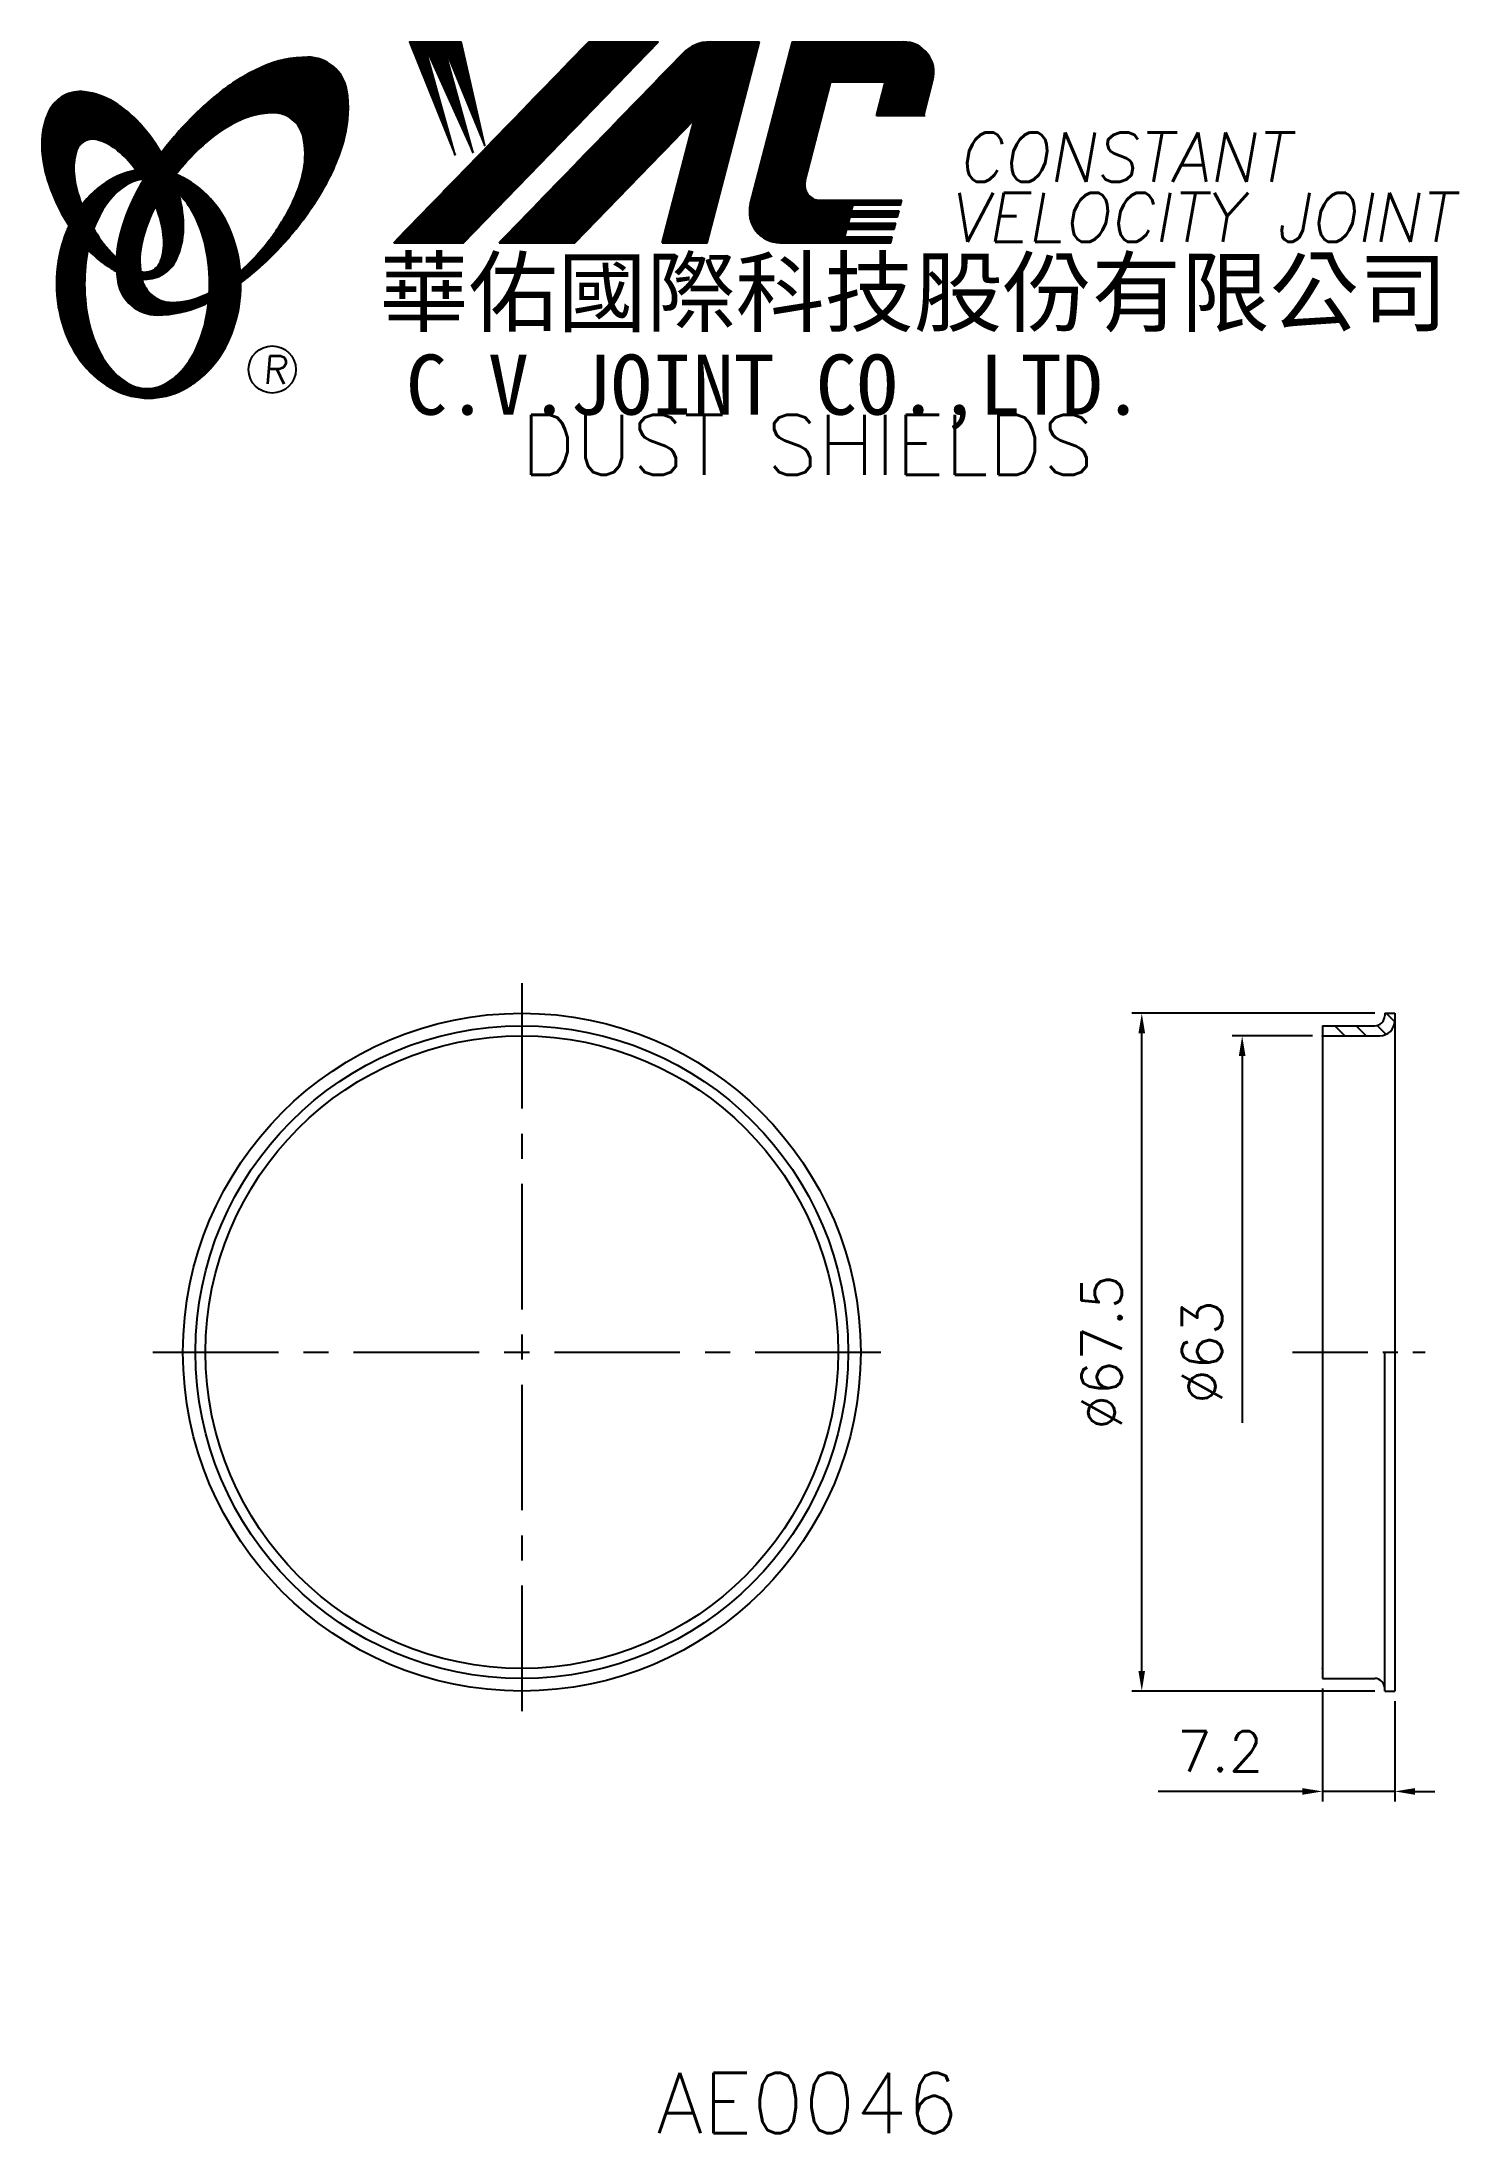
# Model space of a CAD drawing. Extents: x 89 to 230, y -2 to 206.
import ezdxf
from ezdxf.enums import TextEntityAlignment as Align

# ---------------------------------------------------------------- set-up
doc = ezdxf.new("R2010")
doc.units = 0
doc.header["$LTSCALE"] = 10
doc.header["$MEASUREMENT"] = 0
doc.linetypes.add('CENTER', pattern=[2, 1.25, -0.25, 0.25, -0.25])
doc.layers.get('0').update_dxf_attribs({"linetype": 'CONTINUOUS'})
doc.layers.get('DEFPOINTS').update_dxf_attribs({"linetype": 'CONTINUOUS'})
doc.layers.add('4', color=4, linetype='CONTINUOUS')
doc.styles.add('CHINA', font='KAIU.TTF')
doc.styles.add('ITALICC', font='simplex.shx')
doc.dimstyles.new('STANDARD$0', dxfattribs={"dimtxt": 4, "dimasz": 2, "dimexe": 1, "dimexo": 1, "dimgap": 2, "dimtad": 1, "dimdec": 4, "dimzin": 10, "dimtxsty": 'ITALICC', "dimcen": 2, "dimclrd": 5, "dimclre": 5, "dimclrt": 18, "dimaunit": 1, "dimazin": 3, "dimtp": 0.1, "dimtfac": 0.7, "dimtdec": 4, "dimtmove": 0, "dimatfit": 3, "dimtolj": 1, "dimtzin": 10})
pattern_1 = [(45, (-9.95653, -1.155877), (-0.00883883476, 0.00883883476), [])]
pattern_2 = [(45, (158.634016, -37.460286), (-0.00727476112, 0.00727476112), [])]

# ---------------------------------------------------------------- blocks, each defined once
blk = doc.blocks.new('*D14')
at = {"color": 5, "linetype": 'BYBLOCK'}
for p, q in [((216.63, 42.28), (216.63, 31.03)), ((223.83, 41.03), (223.83, 31.03)), ((214.63, 32.03), (200.25, 32.03)), ((223.83, 32.03), (216.63, 32.03)), ((225.83, 32.03), (227.83, 32.03))]:
    blk.add_line(p, q, dxfattribs=at)
for points in [[(214.63, 32.36), (214.63, 31.7), (216.63, 32.03)], [(225.83, 32.36), (225.83, 31.7), (223.83, 32.03)]]:
    blk.add_solid(points, dxfattribs=at)
at = {"layer": 'DEFPOINTS', "color": 0, "linetype": 'BYBLOCK'}
for p in [(216.63, 43.28), (223.83, 42.03), (216.63, 32.03)]:
    blk.add_point(p, dxfattribs=at)
at = {"color": 18, "linetype": 'BYBLOCK', "insert": (206.44, 36.03), "char_height": 4, "attachment_point": 5, "style": 'ITALICC'}
blk.add_mtext('\\A1;7.2', dxfattribs=at)
blk = doc.blocks.new('*D15')
at = {"color": 5, "linetype": 'BYBLOCK'}
for p, q in [((215.63, 107.28), (207.63, 107.28)), ((208.63, 105.28), (208.63, 68.73))]:
    blk.add_line(p, q, dxfattribs=at)
blk.add_solid([(208.3, 105.28), (208.96, 105.28), (208.63, 107.28)], dxfattribs=at)
at = {"layer": 'DEFPOINTS', "color": 0, "linetype": 'BYBLOCK'}
for p in [(208.63, 107.28), (216.63, 107.28), (216.63, 44.28)]:
    blk.add_point(p, dxfattribs=at)
at = {"color": 18, "linetype": 'BYBLOCK', "insert": (204.63, 75.78), "char_height": 4, "attachment_point": 5, "rotation": 90, "style": 'ITALICC'}
blk.add_mtext('\\A1;∅63', dxfattribs=at)
blk = doc.blocks.new('*D16')
at = {"color": 5, "linetype": 'BYBLOCK'}
for p, q in [((221.83, 109.53), (197.63, 109.53)), ((198.63, 44.03), (198.63, 107.53)), ((221.83, 42.03), (197.63, 42.03))]:
    blk.add_line(p, q, dxfattribs=at)
for points in [[(198.3, 107.53), (198.96, 107.53), (198.63, 109.53)], [(198.3, 44.03), (198.96, 44.03), (198.63, 42.03)]]:
    blk.add_solid(points, dxfattribs=at)
at = {"layer": 'DEFPOINTS', "color": 0, "linetype": 'BYBLOCK'}
for p in [(198.63, 109.53), (222.83, 109.53), (222.83, 42.03)]:
    blk.add_point(p, dxfattribs=at)
at = {"color": 18, "linetype": 'BYBLOCK', "insert": (194.63, 75.78), "char_height": 4, "attachment_point": 5, "rotation": 90, "style": 'ITALICC'}
blk.add_mtext('\\A1;∅67.5', dxfattribs=at)

msp = doc.modelspace()

# ---------------------------------------------------------------- hatches: boundary and pattern name
at = {"layer": '4', "linetype": 'CONTINUOUS'}
h = msp.add_hatch(dxfattribs=at)
h.set_pattern_fill('ANSI31', color=5, scale=0.1, style=0)
h.set_pattern_definition(pattern_1)
h.paths.add_polyline_path([(150.50218, 206.27511), (143.54487, 206.27511), (124.12826, 186.27135), (131.08557, 186.27135)])
h.paths.add_polyline_path([(154.04907, 198.50954), (150.86869, 186.27135), (155.34968, 186.27135), (160.54811, 206.27511), (155.65139, 206.27511, 0.202785967), (152.91731, 205.11869), (134.62318, 186.27135), (142.17009, 186.27135)])
h.paths.add_polyline_path([(167.67617, 202.27669), (173.06989, 202.27669), (172.20087, 198.93267), (176.91769, 198.93267), (177.83441, 202.46024, 0.490800957), (174.88421, 206.27511), (163.8499, 206.27511), (159.64284, 190.08622, 0.490800957), (162.59304, 186.27135), (173.62736, 186.27135), (173.7818, 186.86566), (169.06498, 186.86566), (169.25835, 187.60974), (173.97517, 187.60974), (174.13373, 188.21988), (169.41691, 188.21988), (169.57815, 188.84035), (174.29497, 188.84035), (174.45115, 189.44134), (169.73433, 189.44134), (169.89114, 190.04472), (174.60796, 190.04472), (174.72469, 190.49391), (166.58494, 190.49391, -0.490800957), (165.10984, 192.40135)])
h = msp.add_hatch(dxfattribs=at)
h.set_pattern_fill('ANSI31', color=1, scale=0.1, style=0)
h.set_pattern_definition(pattern_1)
h.paths.add_polyline_path([(130.86024, 206.27511), (125.68291, 206.27511), (130.25367, 194.97137), (127.18774, 205.92935), (132.02248, 195.20703), (129.07447, 205.92935), (133.20169, 195.91399)])
h = msp.add_hatch(dxfattribs=at)
h.set_pattern_fill('ANSI31', color=5, scale=0.082305, style=0)
h.set_pattern_definition([(45, (-9.95653, -1.155877), (-0.00727476112, 0.00727476112), [])])
h.paths.add_polyline_path([(112.07894, 199.21263, -0.172879177), (114.02042, 198.55406, -0.172879177), (115.10771, 196.81601, -0.104527385), (115.13549, 193.48782, -0.065680101), (113.96595, 190.08586, -0.051823203), (111.52554, 186.24347, -0.044272532), (108.85057, 183.41714, -0.020203161), (108.90415, 182.27922, 0.006517006), (109.3087, 182.5913, 0.049863361), (113.86213, 187.00436, 0.049863361), (117.45176, 192.23152, 0.063682799), (119.27281, 196.85887, 0.103597411), (119.46211, 201.44284, 0.177892575), (118.1135, 203.81312, 0.177892575), (115.55111, 204.74645, 0.103597411), (111.06331, 203.7934, 0.063682799), (106.80556, 201.22433, 0.049863361), (102.25214, 196.81126, 0.016070017), (100.98144, 195.20495, -0.007061632), (101.22872, 194.76792, -0.031648676), (102.18131, 192.73134, -0.008069351), (102.61322, 193.29566, -0.051823203), (105.79159, 196.55411, -0.065680101), (108.83352, 198.47446, -0.104527385)])
h.paths.add_polyline_path([(99.00327, 186.05131, -0.065680101), (100.1728, 189.45327, -0.006063428), (100.41674, 189.92828, 0.027613469), (99.68991, 191.51635, 0.017011252), (99.15649, 192.45133, 0.007829282), (98.6625, 191.5841, 0.063682799), (96.84146, 186.95675, 0.103597411), (96.65216, 182.37278, 0.177892575), (98.00077, 180.0025, 0.177892575), (100.56316, 179.06918, 0.103597411), (105.05096, 180.02222, 0.008811776), (105.67793, 180.3123, 0.013922709), (105.75525, 181.28211, -0.009086703), (105.30524, 181.06466, -0.104527385), (102.05982, 180.3265, -0.172879177), (100.11834, 180.98507, -0.172879177), (99.03105, 182.72312, -0.104527385)])
h = msp.add_hatch(dxfattribs=at)
h.set_pattern_fill('ANSI31', color=3, scale=0.082305, style=0)
h.set_pattern_definition(pattern_2)
h.paths.add_polyline_path([(96.28244, 200.26346, 0.106488277), (93.34056, 201.30204, 0.158297415), (91.25036, 200.90699, 0.158297415), (89.79103, 199.3593, 0.106488277), (89.08021, 196.32154, 0.071723199), (89.49826, 193.00858, 0.058080454), (91.04324, 189.19319, 0.058080454), (93.42429, 185.8354, 0.071723199), (95.98953, 183.69765, 0.020895977), (96.52972, 183.39566, -0.030777155), (96.51381, 184.77188, -0.042059526), (95.41745, 185.93464, -0.04691039), (93.79829, 188.41579, -0.04691039), (92.67001, 191.15527, -0.060581117), (92.26791, 193.41734, -0.10187153), (92.57953, 195.50554, -0.185892489), (93.35962, 196.39719, -0.185892489), (94.53626, 196.53531, -0.10187153), (96.43391, 195.60977, -0.060581117), (98.07074, 193.9975, -0.04691039), (99.68991, 191.51635, -0.04691039), (100.81819, 188.77686, -0.060581117), (101.22029, 186.5148, -0.10187153), (100.90867, 184.4266, -0.185892489), (100.12858, 183.53495, -0.185892489), (98.95194, 183.39683, -0.002013383), (98.91114, 183.40746, 0.021593804), (99.03105, 182.72312, 0.006477741), (99.04905, 182.64608, 0.14950097), (101.02161, 183.05412, 0.158297415), (102.48094, 184.60181, 0.106488277), (103.19175, 187.63958, 0.071723199), (102.77371, 190.95253, 0.058080454), (101.22872, 194.76792, 0.058080454), (98.84768, 198.12571, 0.071723199)])
h = msp.add_hatch(dxfattribs=at)
h.set_pattern_fill('ANSI31', color=1, scale=0.082305, style=0)
h.set_pattern_definition(pattern_2)
h.paths.add_polyline_path([(97.37606, 191.94001, -0.120168026), (99.06785, 192.5934, 0.016865385), (98.46809, 193.47614, 0.076648372), (96.31187, 192.75723, 0.104809576), (93.22741, 190.24413, 0.005838257), (93.06047, 190.03192, 0.028089978), (93.79829, 188.41579, 0.014237292), (94.24042, 187.63074, -0.045767751), (95.1656, 189.56759, -0.106890197)])
h.paths.add_polyline_path([(93.34469, 182.1854, -0.048711043), (93.6748, 185.56573, -0.007865741), (93.42429, 185.8354, -0.037695478), (91.78842, 187.95416, 0.03042545), (91.26309, 186.65019, 0.080710289), (90.53765, 182.1854, 0.080710289), (91.26309, 177.7206, 0.089265679), (93.22741, 174.12666, 0.104809576), (96.31187, 171.61356, 0.11926607), (99.72106, 170.78863, 0.11926607), (103.13025, 171.61356, 0.104809576), (106.21471, 174.12666, 0.089265679), (108.17903, 177.7206, 0.080710289), (108.90446, 182.1854, 0.080710289), (108.17903, 186.65019, 0.089265679), (106.21471, 190.24413, 0.104809576), (103.13025, 192.75723, 0.025513357), (102.43702, 193.06998, 0.004818181), (102.18131, 192.73134, -0.023722145), (102.72253, 191.1346, -0.065307489), (103.95771, 189.56759, -0.073950765), (105.27016, 186.36986, -0.060532391), (105.77861, 182.1854, -0.060532391), (105.27016, 178.00093, -0.073950765), (103.95771, 174.8032, -0.106890197), (101.74725, 172.43078, -0.153118262), (99.56165, 171.7454, -0.153118262), (97.37606, 172.43078, -0.106890197), (95.1656, 174.8032, -0.073950765), (93.85315, 178.00093, -0.060532391)])
h = msp.add_hatch(dxfattribs=at)
h.set_pattern_fill('ANSI31', color=5, scale=12, angle=90, style=0)
h.set_pattern_definition([(135, (7.006, -3.315), (-1.06066, -1.06066), [])])
h.paths.add_polyline_path([(222.33057, 107.28101, 0.414213562), (223.83057, 108.78101), (223.83057, 109.53101), (222.83057, 109.53101), (222.83057, 109.28101, -0.414213562), (221.83057, 108.28101), (216.63057, 108.28101), (216.63057, 107.28101)])

# ---------------------------------------------------------------- linework, layer by layer
at = {"layer": '4', "color": 5, "linetype": 'CONTINUOUS'}
for p, q in [((124.12826, 186.27135), (143.54487, 206.27511)), ((131.08557, 186.27135), (150.50218, 206.27511)), ((143.54487, 206.27511), (150.50218, 206.27511)), ((155.34968, 186.27135), (160.54811, 206.27511)), ((155.65139, 206.27511), (160.54811, 206.27511)), ((159.64284, 190.08622), (163.8499, 206.27511)), ((163.8499, 206.27511), (174.88421, 206.27511)), ((134.62318, 186.27135), (152.91731, 205.11869)), ((165.10984, 192.40135), (167.67617, 202.27669)), ((167.67617, 202.27669), (173.06989, 202.27669)), ((172.20087, 198.93267), (173.06989, 202.27669)), ((176.91769, 198.93267), (177.83441, 202.46024)), ((142.17009, 186.27135), (154.04907, 198.50954)), ((150.86869, 186.27135), (154.04907, 198.50954)), ((172.20087, 198.93267), (177.06812, 198.93267)), ((166.58494, 190.49391), (174.72469, 190.49391)), ((169.73433, 189.44134), (169.89114, 190.04472)), ((169.89114, 190.04472), (174.60796, 190.04472)), ((174.60796, 190.04472), (174.72469, 190.49391)), ((169.06498, 186.86566), (169.25835, 187.60974)), ((169.25835, 187.60974), (173.97517, 187.60974)), ((169.41691, 188.21988), (169.57815, 188.84035)), ((169.41691, 188.21988), (174.13373, 188.21988)), ((169.57815, 188.84035), (174.29497, 188.84035)), ((169.73433, 189.44134), (174.45115, 189.44134)), ((173.97517, 187.60974), (174.13373, 188.21988)), ((174.29497, 188.84035), (174.45115, 189.44134)), ((124.12826, 186.27135), (131.08557, 186.27135)), ((134.62318, 186.27135), (142.17009, 186.27135)), ((150.86869, 186.27135), (155.34968, 186.27135)), ((162.59304, 186.27135), (173.62736, 186.27135)), ((169.06498, 186.86566), (173.7818, 186.86566)), ((173.62736, 186.27135), (173.7818, 186.86566))]:
    msp.add_line(p, q, dxfattribs=at)
at = {"layer": '4', "color": 1, "linetype": 'CONTINUOUS'}
for p, q in [((125.68291, 206.27511), (130.25367, 194.97137)), ((125.68291, 206.27511), (130.86024, 206.27511)), ((133.20169, 195.91399), (130.86024, 206.27511)), ((130.25367, 194.97137), (127.18774, 205.92935)), ((127.18774, 205.92935), (132.02248, 195.20703)), ((129.07447, 205.92935), (133.20169, 195.91399)), ((132.02248, 195.20703), (129.07447, 205.92935))]:
    msp.add_line(p, q, dxfattribs=at)
at = {"layer": '4', "color": 5, "linetype": 'CENTER'}
for p, q in [((136.88681, 112.53101), (136.88681, 39.03101)), ((100.13681, 75.78101), (173.63681, 75.78101))]:
    msp.add_line(p, q, dxfattribs=at)
at = {"layer": '4', "color": 7, "linetype": 'CONTINUOUS'}
for p, q in [((222.83057, 109.53101), (223.83057, 109.53101)), ((222.83057, 109.53101), (222.83057, 109.28101)), ((223.83057, 109.53101), (223.83057, 42.03101)), ((216.63057, 108.28101), (216.63057, 43.28101)), ((216.63057, 108.28101), (221.83057, 108.28101)), ((216.63057, 107.28101), (222.33057, 107.28101)), ((222.83057, 42.03101), (222.83057, 75.78101)), ((216.63057, 43.28101), (221.83057, 43.28101)), ((222.83057, 42.03101), (222.83057, 42.28101)), ((222.83057, 42.03101), (223.83057, 42.03101))]:
    msp.add_line(p, q, dxfattribs=at)
at = {"layer": '4', "color": 5, "linetype": 'CENTER', "ltscale": 0.6}
msp.add_line((213.63681, 75.78101), (226.86424, 75.78101), dxfattribs=at)
at = {"layer": '4', "color": 5, "linetype": 'CONTINUOUS'}
for points in [[(108.90415, 182.27922, 0.006517006), (109.3087, 182.5913, 0.049863361), (113.86213, 187.00436, 0.049863361), (117.45176, 192.23152, 0.063682799), (119.27281, 196.85887, 0.103597411), (119.46211, 201.44284, 0.177892575), (118.1135, 203.81312, 0.177892575), (115.55111, 204.74645, 0.103597411), (111.06331, 203.7934, 0.063682799), (106.80556, 201.22433, 0.049863361), (102.25214, 196.81126, 0.016070017), (100.98144, 195.20495)], [(108.85057, 183.41714, 0.044272532), (111.52554, 186.24347, 0.051823203), (113.96595, 190.08586, 0.065680101), (115.13549, 193.48782, 0.104527385), (115.10771, 196.81601, 0.172879177), (114.02042, 198.55406, 0.172879177), (112.07894, 199.21263, 0.104527385), (108.83352, 198.47446, 0.065680101), (105.79159, 196.55411, 0.051823203), (102.61322, 193.29566, 0.008069351), (102.18131, 192.73134)], [(99.15649, 192.45133, 0.007829282), (98.6625, 191.5841, 0.063682799), (96.84146, 186.95675, 0.103597411), (96.65216, 182.37278, 0.177892575), (98.00077, 180.0025, 0.177892575), (100.56316, 179.06918, 0.103597411), (105.05096, 180.02222, 0.008811776), (105.67793, 180.3123, 0.008811776)], [(100.41674, 189.92828, 0.006063428), (100.1728, 189.45327, 0.065680101), (99.00327, 186.05131, 0.104527385), (99.03105, 182.72312, 0.172879177), (100.11834, 180.98507, 0.172879177), (102.05982, 180.3265, 0.104527385), (105.30524, 181.06466, 0.009086703), (105.75525, 181.28211, 0.009086703)]]:
    msp.add_lwpolyline(points, format="xyb", dxfattribs=at)
at = {"layer": '4', "color": 3, "linetype": 'CONTINUOUS'}
for points in [[(99.04905, 182.64608, 0.14950097), (101.02161, 183.05412, 0.158297415), (102.48094, 184.60181, 0.106488277), (103.19175, 187.63958, 0.071723199), (102.77371, 190.95253, 0.058080454), (101.22872, 194.76792, 0.058080454), (98.84768, 198.12571, 0.071723199), (96.28244, 200.26346, 0.106488277), (93.34056, 201.30204, 0.158297415), (91.25036, 200.90699, 0.158297415), (89.79103, 199.3593, 0.106488277), (89.08021, 196.32154, 0.071723199), (89.49826, 193.00858, 0.058080454), (91.04324, 189.19319, 0.058080454), (93.42429, 185.8354, 0.071723199), (95.98953, 183.69765, 0.020895977), (96.52972, 183.39566, 0.020895977)], [(98.91114, 183.40746, 0.002013383), (98.95194, 183.39683, 0.185892489), (100.12858, 183.53495, 0.185892489), (100.90867, 184.4266, 0.10187153), (101.22029, 186.5148, 0.060581117), (100.81819, 188.77686, 0.04691039), (99.68991, 191.51635, 0.04691039), (98.07074, 193.9975, 0.060581117), (96.43391, 195.60977, 0.10187153), (94.53626, 196.53531, 0.185892489), (93.35962, 196.39719, 0.185892489), (92.57953, 195.50554, 0.10187153), (92.26791, 193.41734, 0.060581117), (92.67001, 191.15527, 0.04691039), (93.79829, 188.41579, 0.04691039), (95.41745, 185.93464, 0.042059526), (96.51381, 184.77188, 0.042059526)]]:
    msp.add_lwpolyline(points, format="xyb", dxfattribs=at)
at = {"layer": '4', "color": 1, "linetype": 'CONTINUOUS'}
for points in [[(91.78842, 187.95416, 0.03042545), (91.26309, 186.65019, 0.080710289), (90.53765, 182.1854, 0.080710289), (91.26309, 177.7206, 0.089265679), (93.22741, 174.12666, 0.104809576), (96.31187, 171.61356, 0.11926607), (99.72106, 170.78863, 0.11926607), (103.13025, 171.61356, 0.104809576), (106.21471, 174.12666, 0.089265679), (108.17903, 177.7206, 0.080710289), (108.90446, 182.1854, 0.080710289), (108.17903, 186.65019, 0.089265679), (106.21471, 190.24413, 0.104809576), (103.13025, 192.75723, 0.025513357), (102.43702, 193.06998, 0.025513357)], [(98.46809, 193.47614, 0.076648372), (96.31187, 192.75723, 0.104809576), (93.22741, 190.24413, 0.005838257), (93.06047, 190.03192, 0.005838257)], [(99.06785, 192.5934, 0.120168026), (97.37606, 191.94001, 0.106890197), (95.1656, 189.56759, 0.045767751), (94.24042, 187.63074, 0.045767751)], [(93.6748, 185.56573, 0.048711043), (93.34469, 182.1854, 0.060532391), (93.85315, 178.00093, 0.073950765), (95.1656, 174.8032, 0.106890197), (97.37606, 172.43078, 0.153118262), (99.56165, 171.7454, 0.153118262), (101.74725, 172.43078, 0.106890197), (103.95771, 174.8032, 0.073950765), (105.27016, 178.00093, 0.060532391), (105.77861, 182.1854, 0.060532391), (105.27016, 186.36986, 0.073950765), (103.95771, 189.56759, 0.065307489), (102.72253, 191.1346)]]:
    msp.add_lwpolyline(points, format="xyb", dxfattribs=at)
at = {"layer": '4', "color": 5, "linetype": 'CONTINUOUS'}
msp.add_circle((112.0253, 173.63968), 2.35282, dxfattribs=at)
at = {"layer": '4', "color": 7, "linetype": 'CONTINUOUS'}
for radius in [33.75, 32.5, 31.5]:
    msp.add_circle((136.88681, 75.78101), radius, dxfattribs=at)
at = {"layer": '4', "color": 5, "linetype": 'CONTINUOUS'}
for centre, radius, start, end in [((155.65139, 202.46487), 3.81024, 90, 135.8533387), ((174.88421, 203.22691), 3.04819, 345.4326059, 90), ((166.58494, 192.01801), 1.5241, 165.4326059, 270), ((162.59304, 189.31954), 3.04819, 165.4326059, 270)]:
    msp.add_arc(centre, radius, start, end, dxfattribs=at)
at = {"layer": '4', "color": 7, "linetype": 'CONTINUOUS'}
for centre, radius, start, end in [((221.83057, 109.28101), 1, 270, 0), ((222.33057, 108.78101), 1.5, 270, 0), ((221.83057, 42.28101), 1, 360, 90)]:
    msp.add_arc(centre, radius, start, end, dxfattribs=at)
for p in [(216.63057, 107.28101), (216.63057, 44.28101)]:
    msp.add_point(p, dxfattribs=at)

# ---------------------------------------------------------------- texts
at = {"layer": '4', "color": 5, "linetype": 'CONTINUOUS', "style": 'ITALICC'}
for s, height, oblique, p in [('CONSTANT', 4.9, 10, (180.27707, 192.34181)), ('VELOCITY JOINT', 4.9, 10, (179.39885, 186.34643)), ('R', 2.75625, 5, (111.06661, 172.23007))]:
    msp.add_text(s, height=height, dxfattribs=dict(at, oblique=oblique)).set_placement(p)
at = {"layer": '4', "color": 7, "linetype": 'CONTINUOUS', "style": 'CHINA'}
for s, height, p in [('華佑國際科技股份有限公司', 6.5, (122.7149, 178.0815)), ('C.V.JOINT CO.,LTD.', 6, (125.34354, 169.13528))]:
    msp.add_text(s, height=height, dxfattribs=at).set_placement(p)
at = {"layer": '4', "color": 18, "linetype": 'CONTINUOUS', "style": 'ITALICC'}
for s, p in [('DUST SHIELDS', (165.34626, 163.14246)), ('AE0046', (165.34626, -2.00493))]:
    msp.add_text(s, height=6, dxfattribs=at).set_placement(p, align=Align.CENTER)

# ---------------------------------------------------------------- dimensions: what is measured, and where the dimension line sits
at = {"layer": '4', "color": 7, "linetype": 'CONTINUOUS'}
dim = msp.add_linear_dim(base=(198.63054, 109.53101), p1=(222.83057, 42.03101), p2=(222.83057, 109.53101), angle=90, text='%%C67.5', dimstyle='STANDARD$0', dxfattribs=at)
dim.commit()
dim.dimension.update_dxf_attribs({"geometry": '*D16', "text_midpoint": (194.63054, 75.78101)})
dim = msp.add_linear_dim(base=(208.63057, 107.28101), p1=(216.63057, 44.28101), p2=(216.63057, 107.28101), angle=90, text='%%C63', dimstyle='STANDARD$0', override={"dimcen": -2, "dimse1": 1, "dimsd1": 1}, dxfattribs=at)
dim.commit()
dim.dimension.update_dxf_attribs({"geometry": '*D15', "text_midpoint": (204.63057, 75.78101)})
dim = msp.add_linear_dim(base=(216.63057, 32.03104), p1=(223.83057, 42.03101), p2=(216.63057, 43.28101), text='7.2', dimstyle='STANDARD$0', dxfattribs=at)
dim.commit()
dim.dimension.update_dxf_attribs({"geometry": '*D14', "text_midpoint": (206.44009, 36.03104)})

doc.saveas('drawing.dxf')
